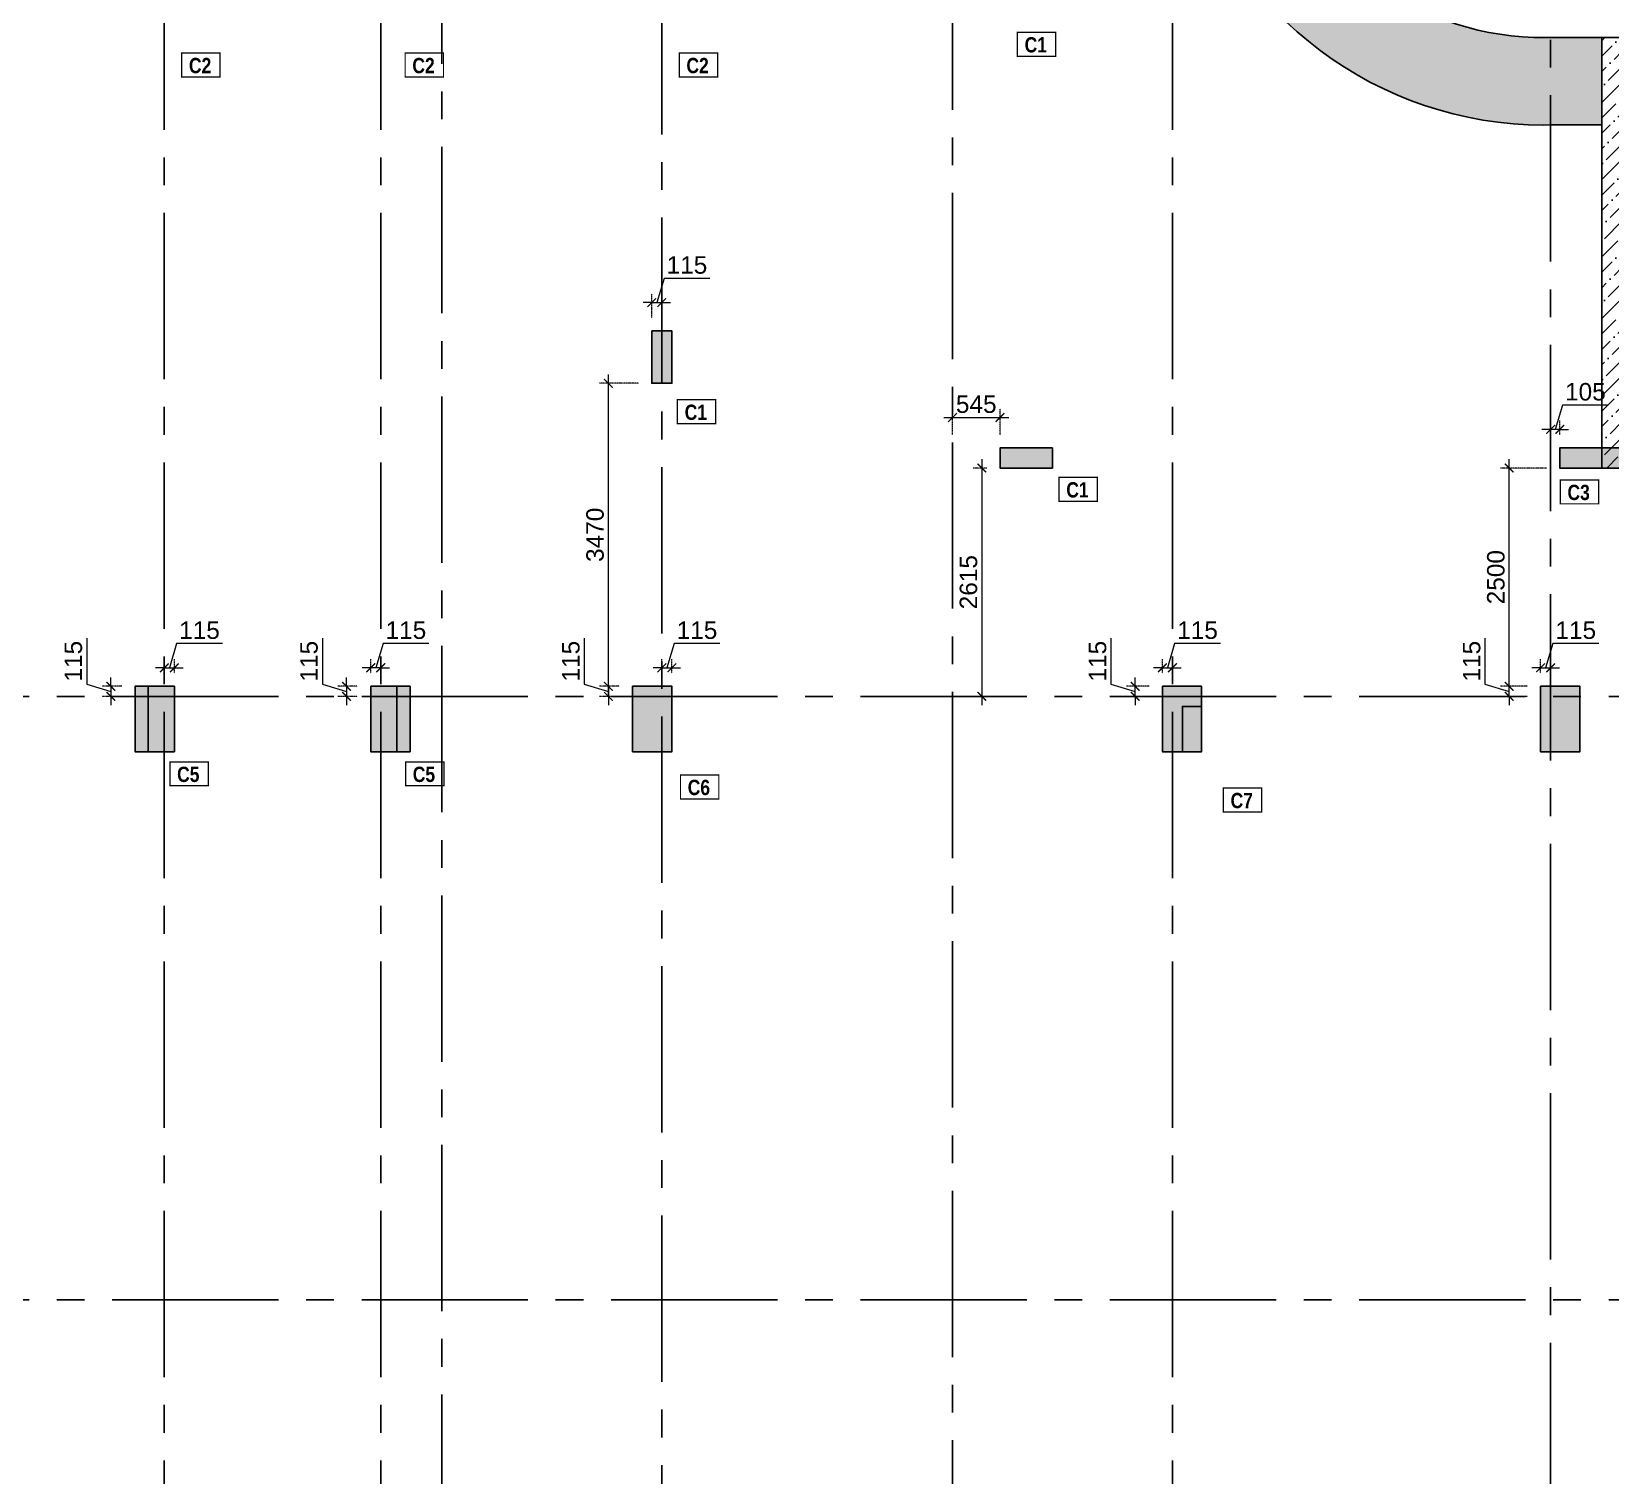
# Model space of a CAD drawing. Header units: millimetres. Extents: x 149548 to 2112824, y -1657616 to -1354760.
# Drawn here: x 1803961 to 1822051, y -1608136 to -1591600 of the extents above; entities that cross this region are included whole.
import ezdxf

# ---------------------------------------------------------------- set-up
doc = ezdxf.new("R2010")
doc.units = ezdxf.units.MM
doc.header["$MEASUREMENT"] = 0
doc.header["$PDMODE"] = 98
for name, pattern in [('ACAD_ISO02W100', [15, 12, -3]), ('CENTER2', [28.575000000000003, 19.05, -3.175, 3.175, -3.175]), ('HIDDEN', [0.375, 0.25, -0.125])]:
    doc.linetypes.add(name, pattern=pattern)
for name, color, linetype, lineweight in [('CENTER_LINE', 8, 'CENTER2', 25), ('GRID', 252, 'ACAD_ISO02W100', 9), ('s-dm', 171, 'Continuous', 15), ('TXT', 255, 'Continuous', 5)]:
    doc.layers.add(name, color=color, linetype=linetype, lineweight=lineweight)
doc.layers.add('Gabion Wall', color=7, linetype='Continuous')
doc.layers.add('STR.COLUMN', color=1, linetype='Continuous')
doc.styles.add('G3-TEXT', font='ARIALNB.TTF', dxfattribs={"height": 3})
doc.styles.get("Standard").update_dxf_attribs({"font": 'arial.ttf'})
doc.dimstyles.new('Dim 1_100', dxfattribs={"dimscale": 100, "dimtxt": 2, "dimasz": 1, "dimexe": 1, "dimexo": 1.5, "dimgap": 0.5, "dimtad": 1, "dimdec": 0, "dimrnd": 5, "dimzin": 0, "dimdsep": 46, "dimtxsty": 'Standard', "dimblk": 'ARCHTICK', "dimcen": 0, "dimdle": 1, "dimclrd": 256, "dimclre": 256, "dimclrt": 256, "dimadec": 0, "dimazin": 0, "dimtfac": 0.8, "dimtdec": 0, "dimtmove": 1, "dimatfit": 0, "dimfxl": 1.5, "dimtolj": 1, "dimtzin": 0, "dimlwd": -1, "dimlwe": -1, "dimarcsym": 1})

# ---------------------------------------------------------------- blocks, each defined once
blk = doc.blocks.new('Upto 2nd Floor lvl')
at = {"layer": 'STR.COLUMN'}
h = blk.add_hatch(color=30, dxfattribs=at)
h.dxf.hatch_style = 1
h.paths.add_polyline_path([(1943262.541582066, -1497619.278590736), (1943482.541582066, -1497619.278590736), (1943482.541582066, -1497099.278590736), (1943262.541582066, -1497099.278590736)])
at = {"layer": 'STR.COLUMN', "color": 5}
blk.add_lwpolyline([(1943262.541582066, -1497619.278590736), (1943482.541582066, -1497619.278590736), (1943482.541582066, -1497099.278590736), (1943262.541582066, -1497099.278590736)], close=True, dxfattribs=at)
blk = doc.blocks.new('Through Column')
at = {"layer": 'STR.COLUMN', "transparency": 33554687}
h = blk.add_hatch(color=256, dxfattribs=at)
h.dxf.hatch_style = 1
h.paths.add_polyline_path([(1931712.541582066, -1496869.278590736), (1931712.541582066, -1497619.278590736), (1931262.541582066, -1497619.278590736), (1931262.541582066, -1496869.278590736)])
h = blk.add_hatch(color=256, dxfattribs=at)
h.dxf.hatch_style = 1
h.paths.add_polyline_path([(1933962.541582066, -1496869.278590736), (1934412.541582066, -1496869.278590736), (1934412.541582066, -1497619.278590736), (1933962.541582066, -1497619.278590736)])
h = blk.add_hatch(color=256, dxfattribs=at)
h.dxf.hatch_style = 1
h.paths.add_polyline_path([(1936962.541582066, -1497619.278590736), (1937412.541582066, -1497619.278590736), (1937412.541582066, -1496869.278590736), (1936962.541582066, -1496869.278590736)])
h = blk.add_hatch(color=256, dxfattribs=at)
h.dxf.hatch_style = 1
h.paths.add_polyline_path([(1943032.541582066, -1497619.278590736), (1943482.541582066, -1497619.278590736), (1943482.541582066, -1497099.278590736), (1943482.541582066, -1496869.278590736), (1943032.541582066, -1496869.278590736)])
at = {"layer": 'STR.COLUMN', "color": 5}
for points in [[(1931712.541582066, -1496869.278590736), (1931712.541582066, -1497619.278590736), (1931262.541582066, -1497619.278590736), (1931262.541582066, -1496869.278590736)], [(1933962.541582066, -1496869.278590736), (1934412.541582066, -1496869.278590736), (1934412.541582066, -1497619.278590736), (1933962.541582066, -1497619.278590736), (1933962.541582066, -1496869.278590736)], [(1943032.541582066, -1496869.278590736), (1943482.541582066, -1496869.278590736), (1943482.541582066, -1497099.278590736), (1943482.541582066, -1497099.278590736), (1943482.541582066, -1497619.278590736), (1943032.541582066, -1497619.278590736), (1943032.541582066, -1496869.278590736)]]:
    blk.add_lwpolyline(points, close=True, dxfattribs=at)
blk.add_lwpolyline([(1936962.541582066, -1496869.278590736), (1937412.541582066, -1496869.278590736), (1937412.541582066, -1497619.278590736), (1936962.541582066, -1497619.278590736), (1936962.541582066, -1496869.278590736)], dxfattribs=at)
blk = doc.blocks.new('Upto 1st Floor lvl')
at = {"layer": 'STR.COLUMN', "transparency": 33554687}
h = blk.add_hatch(color=3, dxfattribs=at)
h.dxf.hatch_style = 1
h.paths.add_polyline_path([(1937182.541582084, -1492798.903147519), (1937182.541582084, -1493398.903147519), (1937412.541582084, -1493398.903147519), (1937412.541582084, -1492798.903147519)])
at = {"layer": 'STR.COLUMN'}
h = blk.add_hatch(color=3, dxfattribs=at)
h.dxf.hatch_style = 1
h.paths.add_polyline_path([(1941772.541582027, -1494139.278590736), (1941772.541582027, -1494369.278590736), (1941172.541582027, -1494369.278590736), (1941172.541582027, -1494139.278590736)])
h = blk.add_hatch(color=3, dxfattribs=at)
h.dxf.hatch_style = 1
h.paths.add_polyline_path([(1948297.541582066, -1494139.278590736), (1948297.541582066, -1494369.278590736), (1947586.399637369, -1494369.278590736), (1947586.399637369, -1494139.278590736)])
h = blk.add_hatch(color=3, dxfattribs=at)
h.dxf.hatch_style = 1
h.paths.add_polyline_path([(1931412.541582066, -1496869.278590736), (1931262.541582066, -1496869.278590736), (1931262.541582066, -1497619.278590736), (1931412.541582066, -1497619.278590736)])
h = blk.add_hatch(color=3, dxfattribs=at)
h.dxf.hatch_style = 1
h.paths.add_polyline_path([(1934412.541582066, -1496869.278590736), (1934262.541582066, -1496869.278590736), (1934262.541582066, -1497619.278590736), (1934412.541582066, -1497619.278590736)])
h = blk.add_hatch(color=3, dxfattribs=at)
h.dxf.hatch_style = 1
h.paths.add_polyline_path([(1947366.399637369, -1496869.278590736), (1947816.399637369, -1496869.278590736), (1947816.399637369, -1497619.278590736), (1947366.399637369, -1497619.278590736)])
at = {"layer": 'STR.COLUMN', "color": 5}
for points in [[(1937182.541582084, -1492798.903147519), (1937412.541582084, -1492798.903147519), (1937412.541582084, -1493398.903147519), (1937182.541582084, -1493398.903147519), (1937182.541582084, -1492798.903147519)], [(1941772.541582027, -1494139.278590736), (1941772.541582027, -1494369.278590736), (1941172.541582027, -1494369.278590736), (1941172.541582027, -1494139.278590736)], [(1948297.541582066, -1494139.278590736), (1948297.541582066, -1494369.278590736), (1947586.399637369, -1494369.278590736), (1947586.399637369, -1494139.278590736)], [(1931412.541582066, -1496869.278590736), (1931262.541582066, -1496869.278590736), (1931262.541582066, -1497619.278590736), (1931412.541582066, -1497619.278590736)], [(1934412.541582066, -1496869.278590736), (1934262.541582066, -1496869.278590736), (1934262.541582066, -1497619.278590736), (1934412.541582066, -1497619.278590736)]]:
    blk.add_lwpolyline(points, close=True, dxfattribs=at)
blk.add_lwpolyline([(1947366.399637369, -1496869.278590736), (1947816.399637369, -1496869.278590736), (1947816.399637369, -1497619.278590736), (1947366.399637369, -1497619.278590736), (1947366.399637369, -1496869.278590736)], dxfattribs=at)
blk = doc.blocks.new('FIRST FLOOR COLUMNS')
at = {"layer": 'CENTER_LINE', "ltscale": 100}
for p, q in [((17924.99999999907, -41973.1161462171), (17924.99999999907, 17893.35269774753)), ((8895, -42203.11614531162), (8895, 17663.35269865301)), ((11375, -42203.11614527553), (11375, 17663.35269868909)), ((14595.00000024913, -42256.64015407232), (14594.99999999907, 17638.35269774776)), ((20444.99999999907, -42203.11614621687), (20444.99999999907, 17663.35269774776)), ((24778.85805530241, -15138.33302856097), (24778.85805530241, 17638.35266264738)), ((12074.99999999907, -41447.71538959257), (12074.99999999907, 16830.41905810614)), ((90213.58022713289, -115), (-4699.232308062259, -115)), ((90213.58022713289, -7025), (-4699.232308062259, -7025))]:
    blk.add_line(p, q, dxfattribs=at)
blk = doc.blocks.new('_ArchTick')
at = {"color": 0, "linetype": 'ByBlock', "const_width": 0.15}
blk.add_lwpolyline([(-0.5, -0.5), (0.5, 0.5)], dxfattribs=at)
blk = doc.blocks.new('*D524')
at = {"layer": 'Defpoints', "color": 0}
for p in [(1805597.2230479, -1598886.251146926), (1805482.2230479, -1599098.539463899), (1805597.2230479, -1599098.539463899)]:
    blk.add_point(p, dxfattribs=at)
at = {"layer": 's-dm'}
for p, q in [((1805622.857489243, -1598609.136549381), (1805539.7230479, -1598886.251146926)), ((1806147.414105887, -1598609.136549381), (1805622.857489243, -1598609.136549381)), ((1805482.2230479, -1598886.251146926), (1805382.2230479, -1598886.251146926)), ((1805482.2230479, -1598886.251146926), (1805597.2230479, -1598886.251146926)), ((1805597.2230479, -1598886.251146926), (1805697.2230479, -1598886.251146926))]:
    blk.add_line(p, q, dxfattribs=at)
at = {"layer": 's-dm', "linetype": 'HIDDEN'}
for p, q in [((1805482.2230479, -1598948.539463899), (1805482.2230479, -1598786.251146926)), ((1805597.2230479, -1598948.539463899), (1805597.2230479, -1598786.251146926))]:
    blk.add_line(p, q, dxfattribs=at)
at = {"layer": 's-dm', "xscale": 100, "yscale": 100, "zscale": 100}
blk.add_blockref('_ArchTick', (1805482.2230479, -1598886.251146926), dxfattribs=at)
at = {"layer": 's-dm', "xscale": 100, "yscale": 100, "zscale": 100, "rotation": 180}
blk.add_blockref('_ArchTick', (1805597.2230479, -1598886.251146926), dxfattribs=at)
at = {"layer": 's-dm', "insert": (1805885.135797565, -1598457.021951837), "char_height": 200, "attachment_point": 5}
blk.add_mtext('\\A1;115', dxfattribs=at)
blk = doc.blocks.new('*D525')
at = {"layer": 'Defpoints', "color": 0}
for p in [(1807847.2230479, -1598886.251146926), (1807847.2230479, -1599098.539463899), (1807962.2230479, -1599098.539463899)]:
    blk.add_point(p, dxfattribs=at)
at = {"layer": 's-dm'}
for p, q in [((1807987.857489243, -1598609.136549381), (1807904.7230479, -1598886.251146926)), ((1808512.414105887, -1598609.136549381), (1807987.857489243, -1598609.136549381)), ((1807847.2230479, -1598886.251146926), (1807747.2230479, -1598886.251146926)), ((1807962.2230479, -1598886.251146926), (1807847.2230479, -1598886.251146926)), ((1807962.2230479, -1598886.251146926), (1808062.2230479, -1598886.251146926))]:
    blk.add_line(p, q, dxfattribs=at)
at = {"layer": 's-dm', "linetype": 'HIDDEN'}
for p, q in [((1807847.2230479, -1598948.539463899), (1807847.2230479, -1598786.251146926)), ((1807962.2230479, -1598948.539463899), (1807962.2230479, -1598786.251146926))]:
    blk.add_line(p, q, dxfattribs=at)
at = {"layer": 's-dm', "xscale": 100, "yscale": 100, "zscale": 100}
blk.add_blockref('_ArchTick', (1807847.2230479, -1598886.251146926), dxfattribs=at)
at = {"layer": 's-dm', "xscale": 100, "yscale": 100, "zscale": 100, "rotation": 180}
blk.add_blockref('_ArchTick', (1807962.2230479, -1598886.251146926), dxfattribs=at)
at = {"layer": 's-dm', "insert": (1808250.135797565, -1598457.021951837), "char_height": 200, "attachment_point": 5}
blk.add_mtext('\\A1;115', dxfattribs=at)
blk = doc.blocks.new('*D526')
at = {"layer": 'Defpoints', "color": 0}
for p in [(1811297.2230479, -1598886.251146926), (1811182.223047973, -1599098.539463899), (1811297.2230479, -1599098.539463899)]:
    blk.add_point(p, dxfattribs=at)
at = {"layer": 's-dm'}
for p, q in [((1811322.857489279, -1598609.136549381), (1811239.723047937, -1598886.251146926)), ((1811847.414105923, -1598609.136549381), (1811322.857489279, -1598609.136549381)), ((1811182.223047973, -1598886.251146926), (1811082.223047973, -1598886.251146926)), ((1811182.223047973, -1598886.251146926), (1811297.2230479, -1598886.251146926)), ((1811297.2230479, -1598886.251146926), (1811397.2230479, -1598886.251146926))]:
    blk.add_line(p, q, dxfattribs=at)
at = {"layer": 's-dm', "linetype": 'HIDDEN'}
for p, q in [((1811182.223047973, -1598948.539463899), (1811182.223047973, -1598786.251146926)), ((1811297.2230479, -1598948.539463899), (1811297.2230479, -1598786.251146926))]:
    blk.add_line(p, q, dxfattribs=at)
at = {"layer": 's-dm', "xscale": 100, "yscale": 100, "zscale": 100}
blk.add_blockref('_ArchTick', (1811182.223047973, -1598886.251146926), dxfattribs=at)
at = {"layer": 's-dm', "xscale": 100, "yscale": 100, "zscale": 100, "rotation": 180}
blk.add_blockref('_ArchTick', (1811297.2230479, -1598886.251146926), dxfattribs=at)
at = {"layer": 's-dm', "insert": (1811585.135797601, -1598457.021951837), "char_height": 200, "attachment_point": 5}
blk.add_mtext('\\A1;115', dxfattribs=at)
blk = doc.blocks.new('*D527')
at = {"layer": 'Defpoints', "color": 0}
for p in [(1817032.2230479, -1598886.251146926), (1816917.2230479, -1599098.539463899), (1817032.2230479, -1599098.539463899)]:
    blk.add_point(p, dxfattribs=at)
at = {"layer": 's-dm'}
for p, q in [((1817057.857489242, -1598609.136549381), (1816974.7230479, -1598886.251146926)), ((1817582.414105886, -1598609.136549381), (1817057.857489242, -1598609.136549381)), ((1816917.2230479, -1598886.251146926), (1816817.2230479, -1598886.251146926)), ((1816917.2230479, -1598886.251146926), (1817032.2230479, -1598886.251146926)), ((1817032.2230479, -1598886.251146926), (1817132.2230479, -1598886.251146926))]:
    blk.add_line(p, q, dxfattribs=at)
at = {"layer": 's-dm', "linetype": 'HIDDEN'}
for p, q in [((1816917.2230479, -1598948.539463899), (1816917.2230479, -1598786.251146926)), ((1817032.2230479, -1598948.539463899), (1817032.2230479, -1598786.251146926))]:
    blk.add_line(p, q, dxfattribs=at)
at = {"layer": 's-dm', "xscale": 100, "yscale": 100, "zscale": 100}
blk.add_blockref('_ArchTick', (1816917.2230479, -1598886.251146926), dxfattribs=at)
at = {"layer": 's-dm', "xscale": 100, "yscale": 100, "zscale": 100, "rotation": 180}
blk.add_blockref('_ArchTick', (1817032.2230479, -1598886.251146926), dxfattribs=at)
at = {"layer": 's-dm', "insert": (1817320.135797564, -1598457.021951837), "char_height": 200, "attachment_point": 5}
blk.add_mtext('\\A1;115', dxfattribs=at)
blk = doc.blocks.new('*D528')
at = {"layer": 'Defpoints', "color": 0}
for p in [(1821366.081103203, -1598886.251146926), (1821251.081103203, -1599098.539463899), (1821366.081103203, -1599098.539463899)]:
    blk.add_point(p, dxfattribs=at)
at = {"layer": 's-dm'}
for p, q in [((1821391.715544545, -1598609.136549381), (1821308.581103203, -1598886.251146926)), ((1821916.272161189, -1598609.136549381), (1821391.715544545, -1598609.136549381)), ((1821251.081103203, -1598886.251146926), (1821151.081103203, -1598886.251146926)), ((1821251.081103203, -1598886.251146926), (1821366.081103203, -1598886.251146926)), ((1821366.081103203, -1598886.251146926), (1821466.081103203, -1598886.251146926))]:
    blk.add_line(p, q, dxfattribs=at)
at = {"layer": 's-dm', "linetype": 'HIDDEN'}
for p, q in [((1821251.081103203, -1598948.539463899), (1821251.081103203, -1598786.251146926)), ((1821366.081103203, -1598948.539463899), (1821366.081103203, -1598786.251146926))]:
    blk.add_line(p, q, dxfattribs=at)
at = {"layer": 's-dm', "xscale": 100, "yscale": 100, "zscale": 100}
blk.add_blockref('_ArchTick', (1821251.081103203, -1598886.251146926), dxfattribs=at)
at = {"layer": 's-dm', "xscale": 100, "yscale": 100, "zscale": 100, "rotation": 180}
blk.add_blockref('_ArchTick', (1821366.081103203, -1598886.251146926), dxfattribs=at)
at = {"layer": 's-dm', "insert": (1821653.993852867, -1598457.021951837), "char_height": 200, "attachment_point": 5}
blk.add_mtext('\\A1;115', dxfattribs=at)
blk = doc.blocks.new('*D628')
at = {"layer": 'Defpoints', "color": 0}
for p in [(1811182.223047918, -1594703.578279748), (1811067.223047918, -1595028.164020682), (1811182.223047918, -1595028.164020682)]:
    blk.add_point(p, dxfattribs=at)
at = {"layer": 's-dm'}
for p, q in [((1811207.85748926, -1594426.463682204), (1811124.723047918, -1594703.578279748)), ((1811732.414105904, -1594426.463682204), (1811207.85748926, -1594426.463682204)), ((1811067.223047918, -1594703.578279748), (1810967.223047918, -1594703.578279748)), ((1811067.223047918, -1594703.578279748), (1811182.223047918, -1594703.578279748)), ((1811182.223047918, -1594703.578279748), (1811282.223047918, -1594703.578279748))]:
    blk.add_line(p, q, dxfattribs=at)
at = {"layer": 's-dm', "linetype": 'HIDDEN'}
for p, q in [((1811067.223047918, -1594878.164020682), (1811067.223047918, -1594603.578279748)), ((1811182.223047918, -1594878.164020682), (1811182.223047918, -1594603.578279748))]:
    blk.add_line(p, q, dxfattribs=at)
at = {"layer": 's-dm', "xscale": 100, "yscale": 100, "zscale": 100}
blk.add_blockref('_ArchTick', (1811067.223047918, -1594703.578279748), dxfattribs=at)
at = {"layer": 's-dm', "xscale": 100, "yscale": 100, "zscale": 100, "rotation": 180}
blk.add_blockref('_ArchTick', (1811182.223047918, -1594703.578279748), dxfattribs=at)
at = {"layer": 's-dm', "insert": (1811470.135797582, -1594274.349084659), "char_height": 200, "attachment_point": 5}
blk.add_mtext('\\A1;115', dxfattribs=at)
blk = doc.blocks.new('*D629')
at = {"layer": 'Defpoints', "color": 0}
for p in [(1815057.223047862, -1596019.782154568), (1814512.2230479, -1596368.539463899), (1815057.223047862, -1596368.539463899)]:
    blk.add_point(p, dxfattribs=at)
at = {"layer": 's-dm'}
blk.add_line((1814412.2230479, -1596019.782154568), (1815157.223047862, -1596019.782154568), dxfattribs=at)
at = {"layer": 's-dm', "linetype": 'HIDDEN'}
for p, q in [((1814512.2230479, -1596218.539463899), (1814512.2230479, -1595919.782154568)), ((1815057.223047862, -1596218.539463899), (1815057.223047862, -1595919.782154568))]:
    blk.add_line(p, q, dxfattribs=at)
at = {"layer": 's-dm', "xscale": 100, "yscale": 100, "zscale": 100, "rotation": 180}
blk.add_blockref('_ArchTick', (1814512.2230479, -1596019.782154568), dxfattribs=at)
at = {"layer": 's-dm', "xscale": 100, "yscale": 100, "zscale": 100}
blk.add_blockref('_ArchTick', (1815057.223047862, -1596019.782154568), dxfattribs=at)
at = {"layer": 's-dm', "insert": (1814784.723047881, -1595868.076833968), "char_height": 200, "attachment_point": 5}
blk.add_mtext('\\A1;545', dxfattribs=at)
blk = doc.blocks.new('*D644')
at = {"layer": 'Defpoints', "color": 0}
for p in [(1810570.01606669, -1595628.164020682), (1811067.223047918, -1595628.164020682), (1810847.2230479, -1599098.539463899)]:
    blk.add_point(p, dxfattribs=at)
at = {"layer": 's-dm', "linetype": 'HIDDEN'}
for p, q in [((1810917.223047918, -1595628.164020682), (1810470.01606669, -1595628.164020682)), ((1810697.2230479, -1599098.539463899), (1810470.01606669, -1599098.539463899))]:
    blk.add_line(p, q, dxfattribs=at)
at = {"layer": 's-dm'}
blk.add_line((1810570.01606669, -1599198.539463899), (1810570.01606669, -1595528.164020682), dxfattribs=at)
at = {"layer": 's-dm', "xscale": 100, "yscale": 100, "zscale": 100}
for p, rotation in [((1810570.01606669, -1595628.164020682), 90), ((1810570.01606669, -1599098.539463899), 270)]:
    blk.add_blockref('_ArchTick', p, dxfattribs=dict(at, rotation=rotation))
at = {"layer": 's-dm', "insert": (1810417.833256321, -1597363.351742291), "char_height": 200, "attachment_point": 5, "rotation": 90}
blk.add_mtext('\\A1;3470', dxfattribs=at)
blk = doc.blocks.new('*D645')
at = {"layer": 'Defpoints', "color": 0}
for p in [(1810847.2230479, -1599098.539463899), (1810570.01606669, -1599213.539463899), (1810847.2230479, -1599213.539463899)]:
    blk.add_point(p, dxfattribs=at)
at = {"layer": 's-dm'}
for p, q in [((1810292.901469145, -1598548.348405913), (1810292.901469145, -1599072.905022557)), ((1810292.901469145, -1599072.905022557), (1810570.01606669, -1599156.039463899)), ((1810570.01606669, -1599098.539463899), (1810570.01606669, -1598998.539463899)), ((1810570.01606669, -1599098.539463899), (1810570.01606669, -1599213.539463899)), ((1810570.01606669, -1599213.539463899), (1810570.01606669, -1599313.539463899))]:
    blk.add_line(p, q, dxfattribs=at)
at = {"layer": 's-dm', "linetype": 'HIDDEN'}
for p, q in [((1810697.2230479, -1599098.539463899), (1810470.01606669, -1599098.539463899)), ((1810697.2230479, -1599213.539463899), (1810470.01606669, -1599213.539463899))]:
    blk.add_line(p, q, dxfattribs=at)
at = {"layer": 's-dm', "xscale": 100, "yscale": 100, "zscale": 100}
for p, rotation in [((1810570.01606669, -1599098.539463899), 270), ((1810570.01606669, -1599213.539463899), 90)]:
    blk.add_blockref('_ArchTick', p, dxfattribs=dict(at, rotation=rotation))
at = {"layer": 's-dm', "insert": (1810140.786871601, -1598810.626714235), "char_height": 200, "attachment_point": 5, "rotation": 90}
blk.add_mtext('\\A1;115', dxfattribs=at)
blk = doc.blocks.new('*D646')
at = {"layer": 'Defpoints', "color": 0}
for p in [(1815057.223047862, -1596598.539463899), (1814579.077141208, -1599213.539463899), (1814848.348323042, -1599213.539463899)]:
    blk.add_point(p, dxfattribs=at)
at = {"layer": 's-dm'}
blk.add_line((1814848.348323042, -1596498.539463899), (1814848.348323042, -1599313.539463899), dxfattribs=at)
at = {"layer": 's-dm', "linetype": 'HIDDEN'}
for p, q in [((1814907.223047862, -1596598.539463899), (1814748.348323042, -1596598.539463899)), ((1814729.077141208, -1599213.539463899), (1814948.348323042, -1599213.539463899))]:
    blk.add_line(p, q, dxfattribs=at)
at = {"layer": 's-dm', "xscale": 100, "yscale": 100, "zscale": 100}
for p, rotation in [((1814848.348323042, -1596598.539463899), 90), ((1814848.348323042, -1599213.539463899), 270)]:
    blk.add_blockref('_ArchTick', p, dxfattribs=dict(at, rotation=rotation))
at = {"layer": 's-dm', "insert": (1814696.233725498, -1597906.039463899), "char_height": 200, "attachment_point": 5, "rotation": 90}
blk.add_mtext('\\A1;2615', dxfattribs=at)
blk = doc.blocks.new('*D647')
at = {"layer": 'Defpoints', "color": 0}
for p in [(1816604.987901128, -1599098.539463899), (1816917.2230479, -1599098.539463899), (1816917.2230479, -1599213.539463899)]:
    blk.add_point(p, dxfattribs=at)
at = {"layer": 's-dm'}
for p, q in [((1816327.873303584, -1598548.348405913), (1816327.873303584, -1599072.905022557)), ((1816327.873303584, -1599072.905022557), (1816604.987901128, -1599156.039463899)), ((1816604.987901128, -1599098.539463899), (1816604.987901128, -1598998.539463899)), ((1816604.987901128, -1599213.539463899), (1816604.987901128, -1599098.539463899)), ((1816604.987901128, -1599213.539463899), (1816604.987901128, -1599313.539463899))]:
    blk.add_line(p, q, dxfattribs=at)
at = {"layer": 's-dm', "linetype": 'HIDDEN'}
for p, q in [((1816767.2230479, -1599098.539463899), (1816504.987901128, -1599098.539463899)), ((1816767.2230479, -1599213.539463899), (1816504.987901128, -1599213.539463899))]:
    blk.add_line(p, q, dxfattribs=at)
at = {"layer": 's-dm', "xscale": 100, "yscale": 100, "zscale": 100}
for p, rotation in [((1816604.987901128, -1599098.539463899), 270), ((1816604.987901128, -1599213.539463899), 90)]:
    blk.add_blockref('_ArchTick', p, dxfattribs=dict(at, rotation=rotation))
at = {"layer": 's-dm', "insert": (1816175.75870604, -1598810.626714235), "char_height": 200, "attachment_point": 5, "rotation": 90}
blk.add_mtext('\\A1;115', dxfattribs=at)
blk = doc.blocks.new('*D648')
at = {"layer": 'Defpoints', "color": 0}
for p in [(1820890.909543656, -1599098.539463899), (1821251.081103203, -1599098.539463899), (1821251.081103203, -1599213.539463899)]:
    blk.add_point(p, dxfattribs=at)
at = {"layer": 's-dm'}
for p, q in [((1820613.794946111, -1598548.348405913), (1820613.794946111, -1599072.905022557)), ((1820613.794946111, -1599072.905022557), (1820890.909543656, -1599156.039463899)), ((1820890.909543656, -1599098.539463899), (1820890.909543656, -1598998.539463899)), ((1820890.909543656, -1599213.539463899), (1820890.909543656, -1599098.539463899)), ((1820890.909543656, -1599213.539463899), (1820890.909543656, -1599313.539463899))]:
    blk.add_line(p, q, dxfattribs=at)
at = {"layer": 's-dm', "linetype": 'HIDDEN'}
for p, q in [((1821101.081103203, -1599098.539463899), (1820790.909543656, -1599098.539463899)), ((1821101.081103203, -1599213.539463899), (1820790.909543656, -1599213.539463899))]:
    blk.add_line(p, q, dxfattribs=at)
at = {"layer": 's-dm', "xscale": 100, "yscale": 100, "zscale": 100}
for p, rotation in [((1820890.909543656, -1599098.539463899), 270), ((1820890.909543656, -1599213.539463899), 90)]:
    blk.add_blockref('_ArchTick', p, dxfattribs=dict(at, rotation=rotation))
at = {"layer": 's-dm', "insert": (1820461.680348567, -1598810.626714235), "char_height": 200, "attachment_point": 5, "rotation": 90}
blk.add_mtext('\\A1;115', dxfattribs=at)
blk = doc.blocks.new('*D649')
at = {"layer": 'Defpoints', "color": 0}
for p in [(1820890.909543656, -1596598.539463899), (1821471.081103203, -1596598.539463899), (1821251.081103203, -1599098.539463899)]:
    blk.add_point(p, dxfattribs=at)
at = {"layer": 's-dm'}
blk.add_line((1820890.909543656, -1599198.539463899), (1820890.909543656, -1596498.539463899), dxfattribs=at)
at = {"layer": 's-dm', "linetype": 'HIDDEN'}
for p, q in [((1821321.081103203, -1596598.539463899), (1820790.909543656, -1596598.539463899)), ((1821101.081103203, -1599098.539463899), (1820790.909543656, -1599098.539463899))]:
    blk.add_line(p, q, dxfattribs=at)
at = {"layer": 's-dm', "xscale": 100, "yscale": 100, "zscale": 100}
for p, rotation in [((1820890.909543656, -1596598.539463899), 90), ((1820890.909543656, -1599098.539463899), 270)]:
    blk.add_blockref('_ArchTick', p, dxfattribs=dict(at, rotation=rotation))
at = {"layer": 's-dm', "insert": (1820738.794946111, -1597848.539463899), "char_height": 200, "attachment_point": 5, "rotation": 90}
blk.add_mtext('\\A1;2500', dxfattribs=at)
blk = doc.blocks.new('*D650')
at = {"layer": 'Defpoints', "color": 0}
for p in [(1821366.081103203, -1596155.393744701), (1821366.081103203, -1596368.539463899), (1821471.081103203, -1596368.539463899)]:
    blk.add_point(p, dxfattribs=at)
at = {"layer": 's-dm'}
for p, q in [((1821501.715544545, -1595878.279147157), (1821418.581103203, -1596155.393744701)), ((1822026.272161189, -1595878.279147157), (1821501.715544545, -1595878.279147157)), ((1821366.081103203, -1596155.393744701), (1821266.081103203, -1596155.393744701)), ((1821471.081103203, -1596155.393744701), (1821366.081103203, -1596155.393744701)), ((1821471.081103203, -1596155.393744701), (1821571.081103203, -1596155.393744701))]:
    blk.add_line(p, q, dxfattribs=at)
at = {"layer": 's-dm', "linetype": 'HIDDEN'}
for p, q in [((1821366.081103203, -1596218.539463899), (1821366.081103203, -1596055.393744701)), ((1821471.081103203, -1596218.539463899), (1821471.081103203, -1596055.393744701))]:
    blk.add_line(p, q, dxfattribs=at)
at = {"layer": 's-dm', "xscale": 100, "yscale": 100, "zscale": 100}
blk.add_blockref('_ArchTick', (1821366.081103203, -1596155.393744701), dxfattribs=at)
at = {"layer": 's-dm', "xscale": 100, "yscale": 100, "zscale": 100, "rotation": 180}
blk.add_blockref('_ArchTick', (1821471.081103203, -1596155.393744701), dxfattribs=at)
at = {"layer": 's-dm', "insert": (1821763.993852867, -1595726.164549612), "char_height": 200, "attachment_point": 5}
blk.add_mtext('\\A1;105', dxfattribs=at)
blk = doc.blocks.new('*D2548')
at = {"layer": 'Defpoints', "color": 0}
for p in [(1807847.2230479, -1599098.539463899), (1807570.01606669, -1599213.539463899), (1807847.2230479, -1599213.539463899)]:
    blk.add_point(p, dxfattribs=at)
at = {"layer": 's-dm'}
for p, q in [((1807292.901469145, -1598548.348405913), (1807292.901469145, -1599072.905022557)), ((1807292.901469145, -1599072.905022557), (1807570.01606669, -1599156.039463899)), ((1807570.01606669, -1599098.539463899), (1807570.01606669, -1598998.539463899)), ((1807570.01606669, -1599098.539463899), (1807570.01606669, -1599213.539463899)), ((1807570.01606669, -1599213.539463899), (1807570.01606669, -1599313.539463899))]:
    blk.add_line(p, q, dxfattribs=at)
at = {"layer": 's-dm', "linetype": 'HIDDEN'}
for p, q in [((1807697.2230479, -1599098.539463899), (1807470.01606669, -1599098.539463899)), ((1807697.2230479, -1599213.539463899), (1807470.01606669, -1599213.539463899))]:
    blk.add_line(p, q, dxfattribs=at)
at = {"layer": 's-dm', "xscale": 100, "yscale": 100, "zscale": 100}
for p, rotation in [((1807570.01606669, -1599098.539463899), 270), ((1807570.01606669, -1599213.539463899), 90)]:
    blk.add_blockref('_ArchTick', p, dxfattribs=dict(at, rotation=rotation))
at = {"layer": 's-dm', "insert": (1807140.786871601, -1598810.626714235), "char_height": 200, "attachment_point": 5, "rotation": 90}
blk.add_mtext('\\A1;115', dxfattribs=at)
blk = doc.blocks.new('*D2549')
at = {"layer": 'Defpoints', "color": 0}
for p in [(1805147.2230479, -1599098.539463899), (1804870.01606669, -1599213.539463899), (1805147.2230479, -1599213.539463899)]:
    blk.add_point(p, dxfattribs=at)
at = {"layer": 's-dm'}
for p, q in [((1804592.901469145, -1598548.348405913), (1804592.901469145, -1599072.905022557)), ((1804592.901469145, -1599072.905022557), (1804870.01606669, -1599156.039463899)), ((1804870.01606669, -1599098.539463899), (1804870.01606669, -1598998.539463899)), ((1804870.01606669, -1599098.539463899), (1804870.01606669, -1599213.539463899)), ((1804870.01606669, -1599213.539463899), (1804870.01606669, -1599313.539463899))]:
    blk.add_line(p, q, dxfattribs=at)
at = {"layer": 's-dm', "linetype": 'HIDDEN'}
for p, q in [((1804997.2230479, -1599098.539463899), (1804770.01606669, -1599098.539463899)), ((1804997.2230479, -1599213.539463899), (1804770.01606669, -1599213.539463899))]:
    blk.add_line(p, q, dxfattribs=at)
at = {"layer": 's-dm', "xscale": 100, "yscale": 100, "zscale": 100}
for p, rotation in [((1804870.01606669, -1599098.539463899), 270), ((1804870.01606669, -1599213.539463899), 90)]:
    blk.add_blockref('_ArchTick', p, dxfattribs=dict(at, rotation=rotation))
at = {"layer": 's-dm', "insert": (1804440.786871601, -1598810.626714235), "char_height": 200, "attachment_point": 5, "rotation": 90}
blk.add_mtext('\\A1;115', dxfattribs=at)

msp = doc.modelspace()

# ---------------------------------------------------------------- hatches: boundary and pattern name
at = {"layer": 'Gabion Wall'}
h = msp.add_hatch(dxfattribs=at)
h.set_pattern_fill('ANSI36', color=8, scale=1000)
h.set_pattern_definition([(45, (-126115.3185341656, -199349.732739276), (66.29126073623883, 243.0679560328757), [312.5000000000003, -62.50000000000007, 0, -62.50000000000007])])
edge = h.paths.add_edge_path()
edge.add_arc((1801847.223047954, -1591248.539463901), 6116.978292164549, 137.5960620771633, 229.2860594930685, ccw=False)
edge.add_arc((1801847.223047955, -1591248.539463901), 6116.978292165074, 90.00000000000438, 137.5960620771678, ccw=False)
edge.add_line((1801847.223047954, -1585131.561171736), (1811297.2230479, -1585131.561171736))
edge.add_arc((1811298.765736201, -1591243.947926767), 6112.38694970827, 15.669600682847317, 90.01446072220352, ccw=False)
edge.add_arc((1821289.48224898, -1588392.639705455), 4277.392892624552, 196.2985217793638, 270.0000000000031)
edge.add_arc((1821786.78311366, -1666318.989141658), 73650.63549018366, 89.87129754002348, 90.38687320235852, ccw=False)
edge.add_line((1821952.2230479, -1592668.539463899), (1821952.2230479, -1591668.539463899))
edge.add_arc((1821757.448276104, -1323873.646719725), 267794.9635767544, 269.87502258162203, 270.0416728276529, ccw=False)
edge.add_arc((1821289.48224898, -1588392.639705454), 3277.392892625012, 196.9006126921874, 267.9687474159747, ccw=False)
edge.add_arc((1811298.330033127, -1591245.254062993), 7113.692977388166, 15.489834590217, 90.00891598525823)
edge.add_line((1811297.2230479, -1584131.561171736), (1801847.223047954, -1584131.561171736))
edge.add_arc((1801847.223047956, -1591248.539463904), 7116.978292167383, 90.00000000001124, 137.6234041501923)
edge.add_arc((1801847.223047954, -1591248.539463901), 7116.978292164869, 137.6234041501999, 235.9005401058864)
edge.add_line((1797857.223047901, -1597141.864502512), (1797857.223047901, -1595885.06008031))
h = msp.add_hatch(dxfattribs=at)
h.set_pattern_fill('ANSI36', color=8, scale=1000)
h.set_pattern_definition([(45, (-126827.0071193003, 0), (66.29126073623884, 243.0679560328757), [312.5000000000001, -62.50000000000003, 0, -62.50000000000003])])
h.paths.add_polyline_path([(1822182.2230479, -1596598.539463899), (1821952.2230479, -1596598.539463899), (1821952.2230479, -1591668.539463899), (1822182.2230479, -1591668.539463899), (1822182.2230479, -1596368.539463899), (1827431.069201747, -1596368.539463899), (1829231.069201746, -1599098.539463899), (1828955.574696252, -1599098.539463899), (1827307.2230479, -1596598.539463899)])

# ---------------------------------------------------------------- linework, layer by layer
at = {"color": 101, "const_width": 14.7637875}
for points in [[(1815256.521777489, -1591882.10742373), (1815256.521777489, -1591608.485228732), (1815695.819244236, -1591608.485228732), (1815695.819244243, -1591882.10742373)], [(1805681.521777518, -1592119.60742373), (1805681.521777518, -1591845.985228732), (1806120.819244265, -1591845.985228732), (1806120.819244272, -1592119.60742373)], [(1808241.521777518, -1592119.60742373), (1808241.521777518, -1591845.985228732), (1808680.819244265, -1591845.985228732), (1808680.819244272, -1592119.60742373)], [(1811381.521777518, -1592119.60742373), (1811381.521777518, -1591845.985228732), (1811820.819244265, -1591845.985228732), (1811820.819244272, -1592119.60742373)], [(1811361.521777536, -1596090.731980513), (1811361.521777536, -1595817.109785515), (1811800.819244283, -1595817.109785515), (1811800.81924429, -1596090.731980513)], [(1815734.02177748, -1596979.10742373), (1815734.02177748, -1596705.485228732), (1816173.319244226, -1596705.485228732), (1816173.319244234, -1596979.10742373)], [(1821476.021777518, -1597008.60742373), (1821476.021777518, -1596734.985228732), (1821915.319244265, -1596734.985228732), (1821915.319244272, -1597008.60742373)], [(1805546.172368061, -1600237.705602854), (1805546.172368061, -1599964.083407856), (1805985.469834808, -1599964.083407856), (1805985.469834815, -1600237.705602854)], [(1808246.172368061, -1600237.705602854), (1808246.172368061, -1599964.083407856), (1808685.469834808, -1599964.083407856), (1808685.469834815, -1600237.705602854)], [(1811396.172368061, -1600387.705602854), (1811396.172368061, -1600114.083407856), (1811835.469834808, -1600114.083407856), (1811835.469834815, -1600387.705602854)], [(1817616.172368061, -1600537.705602854), (1817616.172368061, -1600264.083407856), (1818055.469834808, -1600264.083407856), (1818055.469834815, -1600537.705602854)]]:
    msp.add_lwpolyline(points, close=True, dxfattribs=at)
at = {"layer": 'Gabion Wall'}
msp.add_lwpolyline([(1797857.223047901, -1595885.06008031, -0.4228793724279717), (1797330.391259277, -1587123.535946374, -0.2107151071595666), (1801847.223047954, -1585131.561171736), (1811297.2230479, -1585131.561171736, -0.3362693606261047), (1817183.986942905, -1589593.05557076, 0.3331475772811281), (1821289.48224898, -1592670.032598079, -0.002249627007699236), (1821952.2230479, -1592668.539463899), (1821952.2230479, -1591668.539463899, -0.0007271490012833735), (1821173.31630431, -1591667.973222201, -0.3204303111174965), (1818153.63839738, -1589345.418541812, 0.3371157206094813), (1811297.2230479, -1584131.561171736), (1801847.223047954, -1584131.561171736, 0.2108397097164079), (1796589.692566336, -1586451.691202178, 0.4571874366208035), (1797857.223047901, -1597141.864502512)], format="xyb", close=True, dxfattribs=at)
at = {"layer": 'STR.COLUMN', "color": 6}
msp.add_lwpolyline([(1822182.2230479, -1596598.539463899), (1821952.2230479, -1596598.539463899), (1821952.2230479, -1591668.539463899), (1822182.2230479, -1591668.539463899), (1822182.2230479, -1596368.539463899), (1827431.069201747, -1596368.539463899), (1829231.069201746, -1599098.539463899), (1828955.574696252, -1599098.539463899), (1827307.2230479, -1596598.539463899)], close=True, dxfattribs=at)

# ---------------------------------------------------------------- block references
at = {"layer": 'GRID'}
msp.add_blockref('FIRST FLOOR COLUMNS', (1796587.2230479, -1599098.539463899), dxfattribs=at)
at = {"layer": 'STR.COLUMN', "color": 5}
msp.add_blockref('Upto 1st Floor lvl', (-126115.3185341656, -102229.2608731638), dxfattribs=at)
at = {"layer": 'STR.COLUMN'}
for name in ['Through Column', 'Upto 2nd Floor lvl']:
    msp.add_blockref(name, (-126115.3185341656, -102229.2608731638), dxfattribs=at)

# ---------------------------------------------------------------- texts
at = {"layer": 'TXT', "style": 'G3-TEXT'}
for s, p in [('C1', (1815338.929088265, -1591838.691386707)), ('C2', (1805763.929088295, -1592076.191386707)), ('C2', (1808323.929088295, -1592076.191386707)), ('C2', (1811463.929088295, -1592076.191386707)), ('C1', (1811443.929088312, -1596047.31594349)), ('C1', (1815816.429088256, -1596935.691386707)), ('C3', (1821558.429088295, -1596965.191386707)), ('C5', (1805628.579678837, -1600194.289565831)), ('C5', (1808328.579678837, -1600194.289565831)), ('C6', (1811478.579678837, -1600344.289565831)), ('C7', (1817698.579678837, -1600494.289565831))]:
    msp.add_text(s, height=175, dxfattribs=at).set_placement(p)

# ---------------------------------------------------------------- dimensions: what is measured, and where the dimension line sits
at = {"layer": 's-dm'}
for base, p1, p2, picture, middle in [((1811182.223047918, -1594703.578279748), (1811067.223047918, -1595028.164020682), (1811182.223047918, -1595028.164020682), '*D628', (1811257.85748926, -1594274.349084659)), ((1821366.081103203, -1596155.393744701), (1821471.081103203, -1596368.539463899), (1821366.081103203, -1596368.539463899), '*D650', (1821551.715544545, -1595726.164549612)), ((1815057.223047862, -1596019.782154568), (1814512.2230479, -1596368.539463899), (1815057.223047862, -1596368.539463899), '*D629', (1814784.723047881, -1595868.076833968)), ((1805597.2230479, -1598886.251146926), (1805482.2230479, -1599098.539463899), (1805597.2230479, -1599098.539463899), '*D524', (1805672.857489243, -1598457.021951837)), ((1807847.2230479, -1598886.251146926), (1807962.2230479, -1599098.539463899), (1807847.2230479, -1599098.539463899), '*D525', (1808037.857489243, -1598457.021951837)), ((1811297.2230479, -1598886.251146926), (1811182.223047973, -1599098.539463899), (1811297.2230479, -1599098.539463899), '*D526', (1811372.857489279, -1598457.021951837)), ((1817032.2230479, -1598886.251146926), (1816917.2230479, -1599098.539463899), (1817032.2230479, -1599098.539463899), '*D527', (1817107.857489242, -1598457.021951837)), ((1821366.081103203, -1598886.251146926), (1821251.081103203, -1599098.539463899), (1821366.081103203, -1599098.539463899), '*D528', (1821441.715544545, -1598457.021951837))]:
    dim = msp.add_linear_dim(base=base, p1=p1, p2=p2, dimstyle='Dim 1_100', dxfattribs=at)
    dim.commit()
    dim.dimension.update_dxf_attribs({"geometry": picture, "text_midpoint": middle})
for base, p1, p2, picture, middle in [((1810570.01606669, -1595628.164020682), (1810847.2230479, -1599098.539463899), (1811067.223047918, -1595628.164020682), '*D644', (1810417.833256321, -1597363.351742291)), ((1814848.348323042, -1599213.539463899), (1815057.223047862, -1596598.539463899), (1814579.077141208, -1599213.539463899), '*D646', (1814696.233725498, -1597906.039463899)), ((1820890.909543656, -1596598.539463899), (1821251.081103203, -1599098.539463899), (1821471.081103203, -1596598.539463899), '*D649', (1820738.794946111, -1597848.539463899)), ((1804870.01606669, -1599213.539463899), (1805147.2230479, -1599098.539463899), (1805147.2230479, -1599213.539463899), '*D2549', (1804440.786871601, -1599022.905022557)), ((1807570.01606669, -1599213.539463899), (1807847.2230479, -1599098.539463899), (1807847.2230479, -1599213.539463899), '*D2548', (1807140.786871601, -1599022.905022557)), ((1810570.01606669, -1599213.539463899), (1810847.2230479, -1599098.539463899), (1810847.2230479, -1599213.539463899), '*D645', (1810140.786871601, -1599022.905022557)), ((1816604.987901128, -1599098.539463899), (1816917.2230479, -1599213.539463899), (1816917.2230479, -1599098.539463899), '*D647', (1816175.75870604, -1599022.905022557)), ((1820890.909543656, -1599098.539463899), (1821251.081103203, -1599213.539463899), (1821251.081103203, -1599098.539463899), '*D648', (1820461.680348567, -1599022.905022557))]:
    dim = msp.add_linear_dim(base=base, p1=p1, p2=p2, angle=90, dimstyle='Dim 1_100', dxfattribs=at)
    dim.commit()
    dim.dimension.update_dxf_attribs({"geometry": picture, "text_midpoint": middle})

doc.saveas('drawing.dxf')
